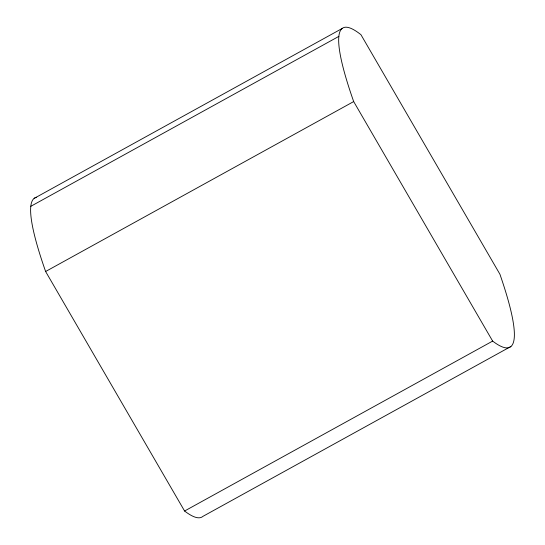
<?xml version="1.0" encoding="UTF-8"?>
<svg xmlns="http://www.w3.org/2000/svg" width="545" height="545" viewBox="0 0 545 545"><rect width="100%" height="100%" fill="white"/><g stroke="black" fill="none" stroke-linecap="round" stroke-linejoin="round"><path stroke-width="0.82" d="M34.151 198.387L342.212 28.456M30.82 206.31L338.881 36.372M45.616 271.505L353.678 101.574A358.426 44.2 61.1 0 1 360.947 34.703L499.908 274.21A368.195 45.405 61.1 0 1 492.646 341.088L184.585 511.019L45.616 271.505A358.426 44.2 61.1 0 1 36.638 197.276M510.897 346.484L202.835 516.415A368.195 45.405 61.1 0 1 184.585 511.019M353.678 101.574L492.646 341.088"/></g></svg>
